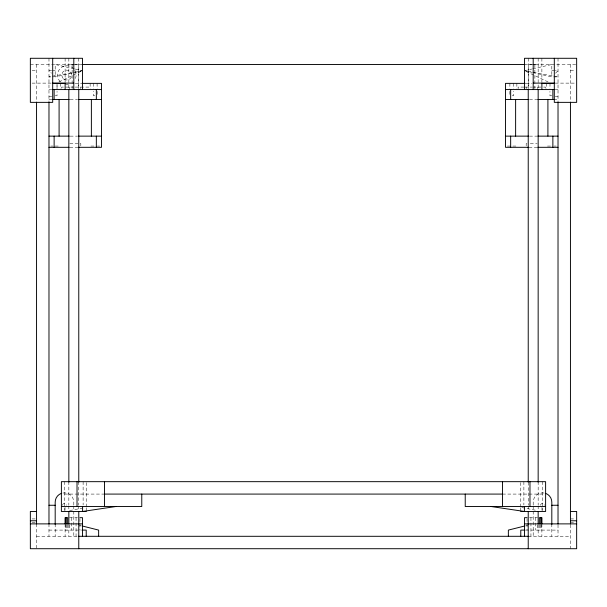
<?xml version="1.0" encoding="UTF-8"?>
<svg xmlns="http://www.w3.org/2000/svg" width="607" height="607" viewBox="0 0 607 607"><rect width="100%" height="100%" fill="white"/><g stroke="black" fill="none" stroke-linecap="round" stroke-linejoin="round"><path stroke-width="0.46" stroke-dasharray="3.04 2.28" d="M532.696 72.567L551.816 76.907L553.06 75.67M555.542 73.181L558.023 70.7L555.367 70.7M58.947 81.915L80.814 71.505M525.837 525.723L527.673 525.26M53.94 75.67L55.184 76.907L74.304 72.567M75.215 72.354L81.588 70.905M524.501 70.7L531.785 69.046M532.696 68.841L551.816 64.494L551.816 76.907M69.6 510.578L85.147 507.566M81.566 70.875L48.977 76.907L53.408 76.907M30.35 64.494L71.558 64.494M73.804 64.494L82.499 64.494M524.501 64.494L533.196 64.494M535.442 64.494L576.65 64.494M75.23 64.744L78.341 64.744L78.341 88.652M531.77 64.744L528.659 64.744L528.659 88.652M32.125 70.7L36.557 70.7M51.633 70.7L48.977 70.7L51.458 73.181M52.521 70.7L55.184 70.7M551.816 70.7L554.479 70.7M570.443 70.7L574.875 70.7M553.592 76.907L558.023 76.907L525.434 70.875M32.125 83.121L51.77 83.121M555.23 83.121L574.875 83.121M75.222 83.364L80.883 83.364M526.117 83.364L531.778 83.364M63.409 87.089L61.573 87.089L61.573 88.743M65.579 87.089L73.788 87.089M75.23 87.089L88.888 87.089L88.888 88.743M523.993 87.089L518.112 87.089L518.112 88.743M524.941 87.089L531.77 87.089M532.65 87.089L541.421 87.089M543.591 87.089L545.427 87.089L545.427 88.743M48.977 89.57L51.77 89.57M555.23 89.57L558.023 89.57M55.184 95.785L57.043 95.785L57.043 91.346M94.806 95.785L93.425 95.785L93.425 91.346M512.194 95.785L513.575 95.785L513.575 91.346M551.816 95.785L549.957 95.785L549.957 91.346M48.977 96.278L51.77 96.278M555.23 96.278L558.023 96.278M48.977 99.51L52.407 99.51M70.162 99.51L77.537 99.51M529.463 99.51L536.838 99.51M553.736 99.51L558.023 99.51M70.162 136.135L77.537 136.135M529.463 136.135L536.838 136.135M69.835 143.586L78.03 143.586M80.071 143.586L80.822 143.586L80.822 146.378M526.929 143.586L526.178 143.586L526.178 146.378M530.321 143.586L537.165 143.586M50.836 146.067L53.006 146.067M55.184 146.067L59.524 146.067M90.936 146.067L94.161 146.067M97.461 146.067L99.631 146.067M507.369 146.067L510.593 146.067M512.839 146.067L516.064 146.067M547.476 146.067L551.816 146.067M553.994 146.067L556.164 146.067M69.835 147.311L78.03 147.311M528.97 147.311L537.165 147.311M64.494 494.083L104.525 494.083M502.475 494.083L542.506 494.083M69.464 517.672L77.453 517.672M529.547 517.672L537.536 517.672M32.125 518.917L36.557 518.917M570.443 518.917L574.875 518.917M32.125 522.642L36.557 522.642M570.443 522.642L574.875 522.642M48.977 530.093L81.33 530.093M525.67 530.093L558.023 530.093M36.557 536.3L78.773 536.3M528.227 536.3L570.443 536.3M521.853 507.566L537.4 510.578M525.412 70.905L531.785 72.354M74.304 68.841L55.184 64.494L55.184 76.907M75.215 69.046L82.499 70.7M79.327 525.26L81.163 525.723M526.186 71.505L548.053 81.915M570.443 64.494L570.443 102.363M570.443 524.767L570.443 548.713M558.023 58.287L558.023 102.363M558.023 524.767L558.023 536.3M551.816 523.879L551.816 536.3M550.018 83.364L549.957 88.69M546.664 83.364L546.664 88.69M542.506 481.67L542.506 510.533M541.975 507.331L541.975 510.639M541.884 58.287L541.884 82.188M541.884 523.879L541.884 536.3M541.588 524.767L541.588 530.093M540.723 524.767L540.723 530.093M539.342 524.767L539.342 530.093M538.159 58.287L538.159 89.57M538.159 481.67L538.159 505.001M538.159 505.881L538.159 510.692M538.159 524.767L538.159 536.3M537.536 524.767L537.536 530.093M537.354 87.089L537.354 88.743M535.442 517.672L535.442 530.093M534.873 64.744L534.873 88.652M533.196 504.986L533.196 502.156A9.31 9.31 0 0 1 544.919 493.157M533.196 505.935L533.196 536.3M530.943 517.672L530.943 536.3M528.227 58.287L528.227 88.637M528.227 482.239L528.227 505.001M528.227 505.881L528.227 510.692M527.051 518.56L527.051 530.093M526.178 87.089L526.178 88.743M523.879 481.67L523.879 504.948M520.776 482.603L520.776 506.807M520.776 507.74L520.776 511.466M516.868 83.364L516.868 88.69M513.514 83.364L513.575 88.69M509.918 83.364L509.85 88.69M509.85 91.346L509.85 95.785M97.082 83.364L97.15 88.69M97.15 91.346L97.15 95.785M93.486 83.364L93.425 88.69M90.132 83.364L90.132 88.69M86.224 482.603L86.224 506.807M86.224 507.74L86.224 511.466M83.121 481.67L83.121 504.948M80.822 87.089L80.822 88.743M79.949 518.56L79.949 530.093M78.773 58.287L78.773 88.637M78.773 481.67L78.773 505.001M78.773 505.881L78.773 510.692M76.057 517.672L76.057 536.3M73.804 504.986L73.804 502.156A9.31 9.31 0 0 0 62.081 493.157M73.804 505.935L73.804 536.3M72.127 64.744L72.127 88.652M71.558 517.672L71.558 530.093M69.646 87.089L69.646 88.743M69.464 524.767L69.464 530.093M68.841 58.287L68.841 89.57M68.841 481.67L68.841 505.001M68.841 505.881L68.841 510.692M68.841 524.767L68.841 536.3M67.658 524.767L67.658 530.093M66.277 524.767L66.277 530.093M65.412 524.767L65.412 530.093M65.116 58.287L65.116 82.188M65.116 523.879L65.116 536.3M65.025 507.331L65.025 510.639M64.494 481.67L64.494 510.533M60.336 83.364L60.336 88.69M55.184 523.879L55.184 536.3M48.977 58.287L48.977 102.363M48.977 523.879L48.977 536.3M36.557 64.494L36.557 102.363M36.557 523.879L36.557 548.713M74.873 70.389A9.31 9.31 0 0 1 74.873 79.707M68.432 84.214A9.31 9.31 0 0 1 64.403 84.039M60.23 81.634A9.31 9.31 0 0 1 60.23 68.462A9.31 9.31 0 0 1 73.394 68.462M540.647 505.259A1.859 1.859 0 0 1 542.506 503.393A1.859 1.859 0 0 1 544.365 505.259M62.635 505.259A1.859 1.859 0 0 1 64.494 503.393A1.859 1.859 0 0 1 66.353 505.259M57.043 88.69L57.043 83.364L56.982 88.69M64.327 79.35A4.97 4.97 0 0 0 71.778 75.048A4.97 4.97 0 0 0 64.327 70.746A4.97 4.97 0 0 0 64.327 79.35"/><path stroke-width="0.91" d="M524.918 525.95L508.363 530.093L508.363 536.3M115.952 506.504L82.582 511.466L82.582 506.504M71.558 64.494L73.804 64.494M82.15 64.494L524.85 64.494M533.196 64.494L535.442 64.494M52.695 83.121L73.804 83.121M533.196 83.121L554.305 83.121M52.695 83.364L64.896 83.364M81.786 83.364L101.49 83.364L101.49 147.311L78.478 147.311M525.214 83.364L505.51 83.364L505.51 147.311L528.485 147.311M542.104 83.364L554.305 83.364M52.407 89.57L101.49 89.57M505.51 89.57L554.593 89.57M52.407 99.51L69.236 99.51M78.462 99.51L101.49 99.51M505.51 99.51L528.538 99.51M537.764 99.51L554.593 99.51M48.977 136.135L69.236 136.135M78.462 136.135L101.49 136.135M505.51 136.135L528.538 136.135M537.764 136.135L558.023 136.135M48.977 147.311L69.137 147.311M537.832 147.311L558.023 147.311M104.525 494.083L502.475 494.083M48.977 505.259L55.184 505.259M551.816 505.259L558.023 505.259M61.39 506.504L141.772 506.504L141.772 494.083M545.61 506.504L465.228 506.504L465.228 494.083M36.557 511.466L30.35 511.466L30.35 548.713L576.65 548.713L576.65 511.466L570.443 511.466M86.224 511.466L61.39 511.466L61.39 481.67L545.61 481.67L545.61 511.466L520.776 511.466M79.949 517.672L82.499 517.672L82.499 536.3M527.051 517.672L524.501 517.672L524.501 536.3M30.35 520.776L36.557 520.776M570.443 520.776L576.65 520.776M30.35 523.879L82.499 523.879M524.501 523.879L576.65 523.879M82.203 530.093L86.224 530.093L86.224 536.3M524.797 530.093L520.776 530.093L520.776 536.3M78.28 536.3L528.72 536.3M491.048 506.504L524.418 511.466L524.418 506.504M82.082 525.95L98.638 530.093L98.638 536.3M570.443 102.393L570.443 523.985M558.023 102.325L558.023 523.985M554.305 58.287L554.305 102.363L576.65 102.363L576.65 58.287L524.501 58.287L524.501 89.57M552.871 89.57L552.871 99.51M552.871 136.135L552.871 147.311M551.816 524.569L551.816 502.156A9.31 9.31 0 0 0 545.685 493.4M547.909 99.51L547.909 136.135M541.884 83.121L541.884 89.57M541.884 523.879L541.884 517.672L539.342 517.672L539.342 523.879M541.588 517.672L541.588 523.879M540.723 517.672L540.723 523.879M538.159 89.586L538.159 482.239M538.159 511.64L538.159 523.97M533.196 58.287L533.196 89.57M529.979 481.67L529.979 506.504M528.227 89.586L528.227 482.239M528.227 511.64L528.227 548.713M515.624 99.51L515.624 136.135M510.662 89.57L510.662 99.51M510.662 136.135L510.662 147.311M502.475 481.67L502.475 506.504M104.525 481.67L104.525 506.504M96.338 89.57L96.338 99.51M96.338 136.135L96.338 147.311M91.376 99.51L91.376 136.135M82.499 89.57L82.499 58.287L30.35 58.287L30.35 102.363L52.695 102.363L52.695 58.287M78.773 89.586L78.773 482.239M78.773 511.64L78.773 548.713M77.021 481.67L77.021 506.504M73.804 58.287L73.804 89.57M68.841 89.586L68.841 482.239M68.841 511.64L68.841 523.97M67.658 523.879L67.658 517.672L65.116 517.672L65.116 523.879M66.277 517.672L66.277 523.879M65.412 517.672L65.412 523.879M65.116 83.121L65.116 89.57M59.091 99.51L59.091 136.135M55.184 524.569L55.184 502.156A9.31 9.31 0 0 1 61.315 493.4M54.129 89.57L54.129 99.51M54.129 136.135L54.129 147.311M48.977 102.325L48.977 523.985M36.557 102.393L36.557 523.985"/></g></svg>
